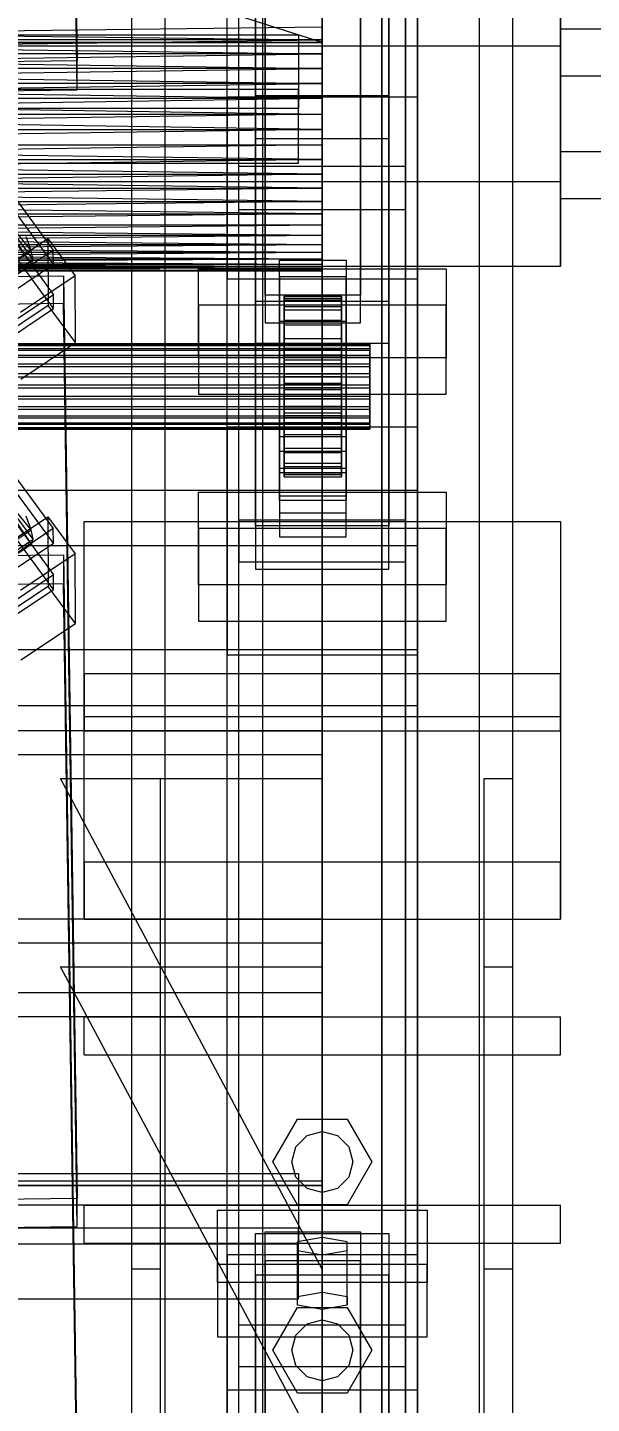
# Model space of a CAD drawing. Header units: millimetres. Extents: x -1970 to 34302, y -65268 to 6837.
# Drawn here: x 368.1 to 486.5, y -34105.8 to -33816.9 of the extents above; entities that cross this region are included whole.
import ezdxf

# ---------------------------------------------------------------- set-up
doc = ezdxf.new("R2010")
doc.units = ezdxf.units.MM
for name, color, linetype, lineweight in [('COTAS_O', 1, 'Continuous', 0), ('frontal_briquetadora', 7, 'Continuous', 0), ('frontal_C01', 7, 'Continuous', 0), ('frontal_C02', 7, 'Continuous', 0)]:
    doc.layers.add(name, color=color, linetype=linetype, lineweight=lineweight)
doc.dimstyles.new('R19_100', dxfattribs={"dimtxt": 250, "dimasz": 150, "dimexe": 150, "dimexo": 80, "dimgap": 100, "dimtad": 1, "dimtih": 1, "dimtoh": 1, "dimdsep": 46, "dimcen": 0.09, "dimadec": 0, "dimazin": 0, "dimtfac": 1, "dimtdec": 4, "dimtofl": 0, "dimtmove": 0, "dimatfit": 3, "dimfxl": 1, "dimtolj": 1, "dimtzin": 0, "dimarcsym": 0})

# ---------------------------------------------------------------- blocks, each defined once
blk = doc.blocks.new('*D35')
at = {"layer": 'COTAS_O', "color": 0, "lineweight": -2, "transparency": 16777216}
for p, q in [((-1725, -34320), (-1725, -33550)), ((1725, -34320), (1725, -33550)), ((-1575, -33700), (1575, -33700))]:
    blk.add_line(p, q, dxfattribs=at)
at = {"layer": 'COTAS_O', "color": 0, "transparency": 16777216}
for points in [[(-1575, -33675), (-1575, -33725), (-1725, -33700)], [(1575, -33675), (1575, -33725), (1725, -33700)]]:
    blk.add_solid(points, dxfattribs=at)
at = {"layer": 'Defpoints', "color": 0, "transparency": 16777216}
for p in [(1725, -33700), (-1725, -34400), (1725, -34400)]:
    blk.add_point(p, dxfattribs=at)
blk = doc.blocks.new('*D39')
at = {"layer": 'COTAS_O', "color": 0, "lineweight": -2, "transparency": 16777216}
for p, q in [((-650, -34820), (-650, -34050)), ((650, -34820), (650, -34050)), ((-500, -34200), (500, -34200))]:
    blk.add_line(p, q, dxfattribs=at)
at = {"layer": 'COTAS_O', "color": 0, "transparency": 16777216}
for points in [[(-500, -34175), (-500, -34225), (-650, -34200)], [(500, -34175), (500, -34225), (650, -34200)]]:
    blk.add_solid(points, dxfattribs=at)
at = {"layer": 'Defpoints', "color": 0, "transparency": 16777216}
for p in [(650, -34200), (-650, -34900), (650, -34900)]:
    blk.add_point(p, dxfattribs=at)

msp = doc.modelspace()

# ---------------------------------------------------------------- linework, layer by layer
at = {"layer": 'frontal_briquetadora'}
for p, q in [((430, -33820), (210, -33750)), ((430, -33820), (430, -33750)), ((430, -33750), (430, -33844.629)), ((430, -33750), (430, -33841.488)), ((430, -33750), (430, -33838.284)), ((430, -33750), (430, -33835.05)), ((430, -33750), (430, -33831.815)), ((430, -33750), (430, -33828.612)), ((430, -33750), (430, -33825.47)), ((430, -33750), (430, -33822.421)), ((430, -33750), (430, -33819.494)), ((480, -33809.778), (480, -33820.797)), ((480, -33821.536), (480, -33810.289)), ((480, -33827.53), (480, -33814.779)), ((210, -33819.494), (430, -33816.716)), ((210, -33816.716), (430, -33819.494)), ((430, -33816.716), (430, -33819.494)), ((480, -33815.42), (480, -33828.329)), ((720, -33817.251), (480, -33817.251)), ((480, -33817.251), (480, -33819.113)), ((480, -33818.915), (480, -33817.251)), ((480, -33817.748), (480, -33817.647)), ((480, -33817.647), (480, -33820.992)), ((480, -33821.276), (480, -33817.748)), ((480, -33820.797), (200, -33820.797)), ((430, -33819.494), (210, -33819.494)), ((210, -33822.421), (430, -33819.494)), ((210, -33819.494), (430, -33822.421)), ((430, -33820), (210, -33820)), ((430, -33820), (320, -33820)), ((430, -33820), (322.156, -33820)), ((430, -33820), (324.292, -33820)), ((430, -33820), (326.386, -33820)), ((430, -33820), (328.419, -33820)), ((430, -33820), (330.371, -33820)), ((430, -33820), (332.223, -33820)), ((430, -33820), (333.957, -33820)), ((430, -33820), (335.556, -33820)), ((430, -33820), (337.006, -33820)), ((430, -33820), (338.292, -33820)), ((430, -33820), (339.402, -33820)), ((430, -33820), (340.325, -33820)), ((430, -33820), (341.053, -33820)), ((341.577, -33820), (430, -33820)), ((341.894, -33820), (430, -33820)), ((342, -33820), (430, -33820)), ((430, -33819.494), (430, -33822.421)), ((430, -33820), (430, -34060)), ((430, -34260), (430, -33820)), ((430, -34680), (430, -33820)), ((430, -33820), (430, -33855.985)), ((430, -33820), (430, -33853.384)), ((430, -33820), (430, -33850.606)), ((430, -33820), (430, -33847.678)), ((430, -33844.629), (430, -33820)), ((480, -33823.774), (480, -33818.915)), ((480, -33819.113), (480, -33824.131)), ((480, -33820.797), (480, -33834.64)), ((430, -33822.421), (210, -33822.421)), ((210, -33825.47), (430, -33822.421)), ((210, -33822.421), (430, -33825.47)), ((430, -33822.421), (430, -33825.47)), ((480, -33820.992), (480, -33827.122)), ((480, -33827.533), (480, -33821.276)), ((480, -33835.46), (480, -33821.536)), ((480, -33830.867), (480, -33823.774)), ((430, -33825.47), (210, -33825.47)), ((210, -33828.612), (430, -33825.47)), ((210, -33825.47), (430, -33828.612)), ((430, -33825.47), (430, -33828.612)), ((480, -33824.131), (480, -33831.312)), ((430, -33828.612), (210, -33828.612)), ((210, -33831.815), (430, -33828.612)), ((210, -33828.612), (430, -33831.815)), ((430, -33828.612), (430, -33831.815)), ((720, -33827.122), (480, -33827.122)), ((480, -33827.122), (480, -33834.822)), ((480, -33841.77), (480, -33827.53)), ((480, -33835.278), (480, -33827.533)), ((480, -33828.329), (480, -33842.57)), ((430, -33831.815), (210, -33835.05)), ((430, -33831.815), (210, -33831.815)), ((210, -33831.815), (430, -33835.05)), ((430, -33831.815), (430, -33835.05)), ((480, -33838.788), (480, -33830.867)), ((480, -33831.312), (480, -33839.233)), ((430, -33835.05), (210, -33838.284)), ((210, -33835.05), (430, -33835.05)), ((430, -33838.284), (210, -33835.05)), ((430, -33835.05), (430, -33838.284)), ((480, -33834.64), (480, -33848.563)), ((480, -33834.822), (480, -33842.567)), ((480, -33842.978), (480, -33835.278)), ((480, -33849.302), (480, -33835.46)), ((430, -33838.284), (210, -33841.488)), ((210, -33838.284), (430, -33838.284)), ((430, -33838.284), (430, -33841.488)), ((480, -33845.969), (480, -33838.788)), ((480, -33839.233), (480, -33846.325)), ((430, -33841.488), (210, -33844.629)), ((210, -33841.488), (430, -33841.488)), ((430, -33844.629), (210, -33841.488)), ((430, -33841.488), (430, -33844.629)), ((480, -33854.679), (480, -33841.77)), ((480, -33842.567), (480, -33848.823)), ((480, -33842.57), (480, -33855.32)), ((480, -33849.107), (480, -33842.978)), ((720, -33842.978), (480, -33842.978)), ((430, -33844.629), (210, -33847.678)), ((210, -33844.629), (430, -33844.629)), ((430, -33847.678), (210, -33844.629)), ((430, -33844.629), (430, -33847.678)), ((480, -33850.987), (480, -33845.969)), ((480, -33846.325), (480, -33851.185)), ((480, -33849.302), (200, -33849.302)), ((430, -33847.678), (210, -33850.606)), ((210, -33847.678), (430, -33847.678)), ((430, -33850.606), (210, -33847.678)), ((430, -33847.678), (430, -33850.606)), ((480, -33848.563), (480, -33859.811)), ((480, -33848.823), (480, -33852.351)), ((480, -33852.453), (480, -33849.107)), ((480, -33860.322), (480, -33849.302)), ((430, -33850.606), (210, -33853.384)), ((210, -33850.606), (430, -33850.606)), ((430, -33853.384), (210, -33850.606)), ((430, -33850.606), (430, -33853.384)), ((480, -33852.848), (480, -33850.987)), ((480, -33851.185), (480, -33852.848)), ((480, -33852.351), (480, -33852.453)), ((430, -33853.384), (210, -33855.985)), ((210, -33853.384), (430, -33853.384)), ((430, -33855.985), (210, -33853.384)), ((430, -33853.384), (430, -33855.985)), ((430, -33853.384), (430, -34060)), ((720, -33852.848), (480, -33852.848)), ((480, -33863.7), (480, -33854.679)), ((480, -33855.32), (480, -33864.056)), ((430, -33855.985), (210, -33858.384)), ((210, -33855.985), (430, -33855.985)), ((430, -33858.384), (210, -33858.384)), ((430, -33858.384), (210, -33860.559)), ((430, -33860.559), (210, -33858.384)), ((430, -33855.985), (430, -33858.384)), ((430, -34060), (430, -33855.985)), ((430, -33858.384), (430, -33860.559)), ((430, -34060), (430, -33858.384)), ((430, -33860.559), (210, -33860.559)), ((430, -33860.559), (210, -33862.488)), ((430, -33862.488), (210, -33860.559)), ((430, -33860.559), (430, -33862.488)), ((430, -33860.559), (430, -34060)), ((480, -33859.811), (480, -33866.154)), ((480, -33866.336), (480, -33860.322)), ((430, -33862.488), (210, -33862.488)), ((430, -33862.488), (210, -33864.153)), ((430, -33864.153), (210, -33862.488)), ((430, -33864.153), (210, -33864.153)), ((430, -33864.153), (210, -33865.538)), ((430, -33865.538), (210, -33864.153)), ((430, -33862.488), (430, -33864.153)), ((430, -33862.488), (430, -34060)), ((430, -33864.153), (430, -33865.538)), ((430, -33864.153), (430, -34060)), ((480, -33867.047), (480, -33863.7)), ((480, -33864.056), (480, -33867.047)), ((480, -33867.047), (200, -33867.047)), ((430, -33865.538), (210, -33865.538)), ((430, -33865.538), (210, -33866.629)), ((430, -33866.629), (210, -33865.538)), ((430, -33866.629), (210, -33866.629)), ((430, -33866.629), (210, -33867.416)), ((430, -33867.416), (210, -33866.629)), ((430, -33865.538), (430, -33866.629)), ((430, -33865.538), (430, -34060)), ((430, -33866.629), (430, -33867.416)), ((430, -33866.629), (430, -34060)), ((480, -33866.154), (480, -33866.336)), ((430, -33867.416), (210, -33867.416)), ((430, -33867.416), (210, -33867.891)), ((430, -33867.891), (210, -33867.416)), ((430, -33867.891), (210, -33867.891)), ((430, -33867.891), (210, -33868.05)), ((430, -33868.05), (210, -33867.891)), ((430, -33868.05), (210, -33868.05)), ((430, -33867.416), (430, -33867.891)), ((430, -33867.416), (430, -34060)), ((430, -33867.891), (430, -33868.05)), ((430, -33867.891), (430, -34060)), ((430, -33868.05), (430, -34060)), ((430, -34060), (210, -34060)), ((430, -34060), (320, -34060)), ((322.156, -34060), (430, -34060)), ((324.292, -34060), (430, -34060)), ((326.386, -34060), (430, -34060)), ((328.419, -34060), (430, -34060)), ((330.371, -34060), (430, -34060)), ((332.223, -34060), (430, -34060)), ((333.957, -34060), (430, -34060)), ((335.556, -34060), (430, -34060)), ((337.006, -34060), (430, -34060)), ((338.292, -34060), (430, -34060)), ((430, -34060), (339.402, -34060)), ((430, -34060), (340.325, -34060)), ((430, -34060), (341.053, -34060)), ((430, -34060), (341.577, -34060)), ((430, -34060), (341.894, -34060)), ((430, -34060), (342, -34060)), ((430, -34060), (430, -34490)), ((430, -34260), (430, -34060)), ((430, -34060), (430, -34496)), ((430, -34060), (430, -34305))]:
    msp.add_line(p, q, dxfattribs=at)
at = {"layer": 'frontal_C01'}
for p, q in [((410, -33831.53), (410, -33466.278)), ((450, -33466.278), (450, -33831.53)), ((417.5, -34114.005), (417.5, -33472.513)), ((442.5, -33472.513), (442.5, -34114.005)), ((417.5, -34139.637), (417.5, -33498.145)), ((442.5, -34139.637), (442.5, -33498.145)), ((410, -33869.632), (410, -33504.38)), ((450, -33869.632), (450, -33504.38)), ((375.644, -33630.891), (378.512, -33823.891)), ((378.512, -33829.979), (375.644, -33636.979)), ((410, -34103.007), (410, -33737.755)), ((450, -33737.755), (450, -34103.007)), ((410, -34150.635), (410, -33785.383)), ((450, -34150.635), (450, -33785.383)), ((-425, -33818.444), (425, -33818.444)), ((425, -33818.444), (425, -33833.906)), ((425, -33818.444), (425, -33829.874)), ((378.512, -33823.891), (360.514, -33824.134)), ((378.512, -33829.979), (378.512, -33823.891)), ((425, -33829.874), (-425, -33829.874)), ((360.514, -33830.222), (378.512, -33829.979)), ((450, -33831.53), (410, -33831.53)), ((410, -33831.53), (410, -33869.632)), ((410, -34196.782), (410, -33831.53)), ((416, -33840.266), (416, -33831.135)), ((416, -33831.135), (444, -33831.135)), ((416, -33921.507), (416, -33831.135)), ((425, -33845.337), (425, -33829.874)), ((444, -33831.135), (444, -33840.266)), ((444, -33831.135), (444, -33921.507)), ((450, -33869.632), (450, -33831.53)), ((450, -33831.53), (450, -34196.782)), ((425, -33833.906), (-425, -33833.906)), ((425, -33845.337), (425, -33833.906)), ((444, -33840.266), (416, -33840.266)), ((416, -33840.266), (416, -33930.639)), ((444, -33930.639), (444, -33840.266)), ((-425, -33845.337), (425, -33845.337)), ((412.5, -33855.147), (412.5, -33846.015)), ((412.5, -33846.015), (447.5, -33846.015)), ((412.5, -34122.255), (412.5, -33846.015)), ((447.5, -33846.015), (447.5, -33855.147)), ((447.5, -33846.015), (447.5, -34122.255)), ((447.5, -33855.147), (412.5, -33855.147)), ((412.5, -34131.387), (412.5, -33855.147)), ((447.5, -34131.387), (447.5, -33855.147)), ((410, -33869.632), (450, -33869.632)), ((410, -34234.884), (410, -33869.632)), ((450, -34234.884), (450, -33869.632)), ((345.969, -33884.651), (373.501, -33922.094)), ((373.513, -33925.138), (345.981, -33887.694)), ((346.008, -33894.391), (373.539, -33931.834)), ((373.551, -33934.878), (346.02, -33897.434)), ((368.888, -33922.351), (363.351, -33915.603)), ((404, -33933.908), (404, -33914.428)), ((404, -33914.428), (456, -33914.428)), ((404, -33922.048), (404, -33914.428)), ((456, -33914.428), (456, -33933.908)), ((456, -33914.428), (456, -33922.048)), ((368.9, -33925.344), (363.357, -33917.021)), ((369.265, -33924.352), (363.53, -33916.552)), ((360.882, -33927.274), (372.35, -33919.621)), ((368.888, -33922.351), (367.794, -33919.475)), ((372.35, -33919.621), (372.408, -33934.231)), ((372.35, -33919.621), (378.086, -33927.422)), ((380, -33952.596), (380, -33920.642)), ((380, -33920.642), (480, -33920.642)), ((380, -33964.596), (380, -33920.642)), ((444, -33921.507), (416, -33921.507)), ((416, -33921.507), (416, -33930.639)), ((444, -33930.639), (444, -33921.507)), ((480, -33920.642), (480, -33952.596)), ((480, -33920.642), (480, -33964.596)), ((359.058, -33928.91), (368.888, -33922.351)), ((359.436, -33930.912), (369.265, -33924.352)), ((373.501, -33922.094), (362.033, -33929.747)), ((369.265, -33924.352), (368.888, -33922.351)), ((368.9, -33925.344), (369.265, -33924.352)), ((373.513, -33925.138), (373.501, -33922.094)), ((456, -33922.048), (404, -33922.048)), ((404, -33922.048), (404, -33941.528)), ((456, -33941.528), (456, -33922.048)), ((357.646, -33927.83), (375.644, -33927.587)), ((359.07, -33931.904), (368.9, -33925.344)), ((362.045, -33932.791), (373.513, -33925.138)), ((378.086, -33927.422), (366.618, -33935.075)), ((367.817, -33925.258), (368.9, -33925.344)), ((375.644, -33927.587), (375.644, -33933.675)), ((375.644, -33927.587), (378.512, -34120.587)), ((378.143, -33942.032), (378.086, -33927.422)), ((416, -33930.639), (444, -33930.639)), ((373.539, -33931.834), (362.071, -33939.488)), ((373.551, -33934.878), (373.539, -33931.834)), ((375.644, -33933.675), (357.646, -33933.918)), ((372.408, -33934.231), (360.939, -33941.884)), ((362.083, -33942.531), (373.551, -33934.878)), ((378.143, -33942.032), (372.408, -33934.231)), ((378.512, -34126.675), (375.644, -33933.675)), ((456, -33933.908), (404, -33933.908)), ((404, -33933.908), (404, -33941.528)), ((456, -33941.528), (456, -33933.908)), ((366.675, -33949.685), (378.143, -33942.032)), ((404, -33941.528), (456, -33941.528)), ((480, -33952.596), (380, -33952.596)), ((380, -33952.596), (380, -33964.596)), ((480, -33964.596), (480, -33952.596)), ((430, -33964.596), (-430, -33964.596)), ((380, -33964.596), (480, -33964.596)), ((430, -33964.596), (430, -33969.596)), ((430, -33969.596), (-430, -33969.596)), ((430, -33969.596), (430, -34019.596)), ((430, -34077.596), (375, -33974.596)), ((375, -33974.596), (430, -33974.596)), ((390, -34077.596), (390, -33974.596)), ((390, -33974.596), (396, -33974.596)), ((396, -34077.596), (396, -33974.596)), ((430, -33974.596), (430, -34077.596)), ((464, -34077.596), (464, -33974.596)), ((464, -33974.596), (470, -33974.596)), ((470, -34077.596), (470, -33974.596)), ((430, -34019.596), (-430, -34019.596)), ((430, -34019.596), (430, -34024.596)), ((430, -34024.596), (-430, -34024.596)), ((380, -34024.596), (480, -34024.596)), ((380, -34032.596), (380, -34024.596)), ((480, -34032.596), (480, -34024.596)), ((380, -34032.596), (480, -34032.596)), ((390, -34032.596), (397, -34032.596)), ((390, -35975), (390, -34032.596)), ((397, -35975), (397, -34032.596)), ((397, -34032.596), (463, -34032.596)), ((463, -34032.596), (470, -34032.596)), ((463, -35975), (463, -34032.596)), ((470, -35975), (470, -34032.596)), ((419.6, -34055.096), (424.8, -34046.089)), ((424.8, -34046.089), (435.2, -34046.089)), ((435.2, -34046.089), (440.4, -34055.096)), ((426.8, -34049.553), (430, -34048.696)), ((430, -34048.696), (433.2, -34049.553)), ((423.6, -34055.096), (424.457, -34051.896)), ((424.457, -34051.896), (426.8, -34049.553)), ((433.2, -34049.553), (435.543, -34051.896)), ((435.543, -34051.896), (436.4, -34055.096)), ((424.8, -34064.102), (419.6, -34055.096)), ((424.457, -34058.296), (423.6, -34055.096)), ((440.4, -34055.096), (435.2, -34064.102)), ((436.4, -34055.096), (435.543, -34058.296)), ((426.8, -34060.638), (424.457, -34058.296)), ((430, -34061.496), (426.8, -34060.638)), ((433.2, -34060.638), (430, -34061.496)), ((435.543, -34058.296), (433.2, -34060.638)), ((408, -34080.407), (408, -34065.189)), ((408, -34065.189), (452, -34065.189)), ((408, -34076.619), (408, -34065.189)), ((435.2, -34064.102), (424.8, -34064.102)), ((452, -34065.189), (452, -34080.407)), ((452, -34065.189), (452, -34076.619)), ((418, -34075.842), (418, -34069.754)), ((418, -34069.754), (438, -34069.754)), ((418, -34213.483), (418, -34069.754)), ((430, -34070.972), (424.804, -34071.885)), ((424.804, -34071.885), (424.804, -34073.711)), ((424.804, -34083.315), (424.804, -34071.885)), ((435.196, -34071.885), (430, -34070.972)), ((430, -34082.402), (430, -34070.972)), ((435.196, -34073.711), (435.196, -34071.885)), ((435.196, -34083.315), (435.196, -34071.885)), ((438, -34069.754), (438, -34075.842)), ((438, -34069.754), (438, -34213.483)), ((424.804, -34073.711), (430, -34074.624)), ((424.804, -34085.142), (424.804, -34073.711)), ((430, -34074.624), (435.196, -34073.711)), ((430, -34074.624), (430, -34086.055)), ((435.196, -34085.142), (435.196, -34073.711)), ((396, -34077.596), (390, -34077.596)), ((452, -34076.619), (408, -34076.619)), ((408, -34076.619), (408, -34091.838)), ((438, -34075.842), (418, -34075.842)), ((418, -34075.842), (418, -34219.571)), ((438, -34219.571), (438, -34075.842)), ((452, -34091.838), (452, -34076.619)), ((470, -34077.596), (464, -34077.596)), ((452, -34080.407), (408, -34080.407)), ((408, -34080.407), (408, -34091.838)), ((452, -34091.838), (452, -34080.407)), ((424.804, -34083.315), (430, -34082.402)), ((424.804, -34085.142), (424.804, -34083.315)), ((430, -34082.402), (435.196, -34083.315)), ((435.196, -34083.315), (435.196, -34085.142)), ((430, -34086.055), (424.804, -34085.142)), ((435.196, -34085.142), (430, -34086.055)), ((408, -34091.838), (452, -34091.838)), ((450, -34103.007), (410, -34103.007)), ((410, -34103.007), (410, -34150.635)), ((410, -34468.259), (410, -34103.007)), ((450, -34150.635), (450, -34103.007)), ((450, -34103.007), (450, -34468.259))]:
    msp.add_line(p, q, dxfattribs=at)
at = {"layer": 'frontal_C02'}
for p, q in [((410, -33900.768), (410, -33550.05)), ((450, -33550.05), (450, -33900.768)), ((390, -35975), (390, -33576.746)), ((397, -35975), (397, -33576.746)), ((463, -35975), (463, -33576.746)), ((470, -35975), (470, -33576.746)), ((410, -33948.585), (410, -33597.867)), ((450, -33948.585), (450, -33597.867)), ((410, -34074.565), (410, -33723.846)), ((450, -33723.846), (450, -34074.565)), ((417.5, -34261.912), (417.5, -33729.49)), ((442.5, -33729.49), (442.5, -34261.912)), ((418, -33873.072), (418, -33731.97)), ((438, -33731.97), (438, -33873.072)), ((412.5, -33920.293), (412.5, -33738.589)), ((418, -33737.816), (418, -33878.918)), ((438, -33878.918), (438, -33737.816)), ((447.5, -33738.589), (447.5, -33920.293)), ((412.5, -33929.061), (412.5, -33747.357)), ((447.5, -33929.061), (447.5, -33747.357)), ((417.5, -34288.878), (417.5, -33756.456)), ((442.5, -34288.878), (442.5, -33756.456)), ((410, -34112.818), (410, -33762.099)), ((450, -34112.818), (450, -33762.099)), ((416, -33874.416), (416, -33785.284)), ((444, -33785.284), (444, -33874.416)), ((416, -33794.052), (416, -33883.184)), ((444, -33883.184), (444, -33794.052)), ((345.969, -33826.041), (373.501, -33863.634)), ((373.513, -33866.556), (345.981, -33828.963)), ((346.008, -33835.393), (373.539, -33872.986)), ((373.551, -33875.909), (346.02, -33838.316)), ((368.888, -33863.677), (363.351, -33856.868)), ((368.9, -33866.551), (363.357, -33858.23)), ((369.265, -33865.621), (363.53, -33857.789)), ((360.882, -33868.874), (372.35, -33861.19)), ((368.888, -33863.677), (367.794, -33860.851)), ((372.35, -33861.19), (372.408, -33875.219)), ((372.35, -33861.19), (378.086, -33869.022)), ((359.058, -33870.262), (368.888, -33863.677)), ((373.501, -33863.634), (362.033, -33871.317)), ((369.265, -33865.621), (368.888, -33863.677)), ((373.513, -33866.556), (373.501, -33863.634)), ((359.07, -33873.137), (368.9, -33866.551)), ((359.436, -33872.207), (369.265, -33865.621)), ((362.045, -33874.24), (373.513, -33866.556)), ((367.817, -33866.404), (368.9, -33866.551)), ((368.9, -33866.551), (369.265, -33865.621)), ((421, -33869.247), (421, -33865.74)), ((421, -33865.74), (435, -33865.74)), ((421, -33905.906), (421, -33865.74)), ((435, -33865.74), (435, -33869.247)), ((435, -33865.74), (435, -33905.906)), ((357.646, -33869.245), (375.644, -33869.002)), ((378.086, -33869.022), (366.618, -33876.706)), ((375.644, -33869.002), (375.644, -33874.847)), ((375.644, -33869.002), (378.512, -34062.769)), ((378.143, -33883.051), (378.086, -33869.022)), ((404, -33886.24), (404, -33867.535)), ((404, -33867.535), (456, -33867.535)), ((404, -33875.186), (404, -33867.535)), ((435, -33869.247), (421, -33869.247)), ((421, -33869.247), (421, -33909.413)), ((435, -33909.413), (435, -33869.247)), ((456, -33867.535), (456, -33886.24)), ((456, -33867.535), (456, -33875.186)), ((375.644, -33874.847), (357.646, -33875.091)), ((372.408, -33875.219), (360.939, -33882.903)), ((373.539, -33872.986), (362.071, -33880.669)), ((378.143, -33883.051), (372.408, -33875.219)), ((373.551, -33875.909), (373.539, -33872.986)), ((378.512, -34068.615), (375.644, -33874.847)), ((456, -33875.186), (404, -33875.186)), ((404, -33875.186), (404, -33893.891)), ((444, -33874.416), (416, -33874.416)), ((416, -33874.416), (416, -33883.184)), ((438, -33873.072), (418, -33873.072)), ((418, -33873.072), (418, -33878.918)), ((421, -33878.6), (421, -33875.092)), ((421, -33875.092), (435, -33875.092)), ((421, -33915.259), (421, -33875.092)), ((422, -33883.258), (422, -33873.264)), ((422, -33873.264), (422, -33873.74)), ((422, -33873.264), (434, -33873.264)), ((422, -33874.082), (422, -33873.264)), ((422, -33883.484), (422, -33873.74)), ((422, -33873.74), (422, -33875.478)), ((422, -33873.74), (434, -33873.74)), ((422, -33883.646), (422, -33874.082)), ((422, -33874.082), (434, -33874.082)), ((422, -33876.139), (422, -33874.082)), ((422, -33884.307), (422, -33875.478)), ((422, -33875.478), (422, -33878.359)), ((422, -33875.478), (434, -33875.478)), ((434, -33873.74), (434, -33873.264)), ((434, -33873.264), (434, -33883.258)), ((434, -33873.264), (434, -33874.082)), ((434, -33875.478), (434, -33873.74)), ((434, -33873.74), (434, -33883.484)), ((434, -33874.082), (434, -33883.646)), ((434, -33874.082), (434, -33876.139)), ((434, -33878.359), (434, -33875.478)), ((434, -33875.478), (434, -33884.307)), ((435, -33875.092), (435, -33878.6)), ((435, -33875.092), (435, -33915.259)), ((438, -33878.918), (438, -33873.072)), ((444, -33883.184), (444, -33874.416)), ((456, -33893.891), (456, -33875.186)), ((362.083, -33883.592), (373.551, -33875.909)), ((435, -33878.6), (421, -33878.6)), ((421, -33878.6), (421, -33918.766)), ((422, -33884.62), (422, -33876.139)), ((422, -33876.139), (434, -33876.139)), ((422, -33879.293), (422, -33876.139)), ((422, -33885.671), (422, -33878.359)), ((422, -33878.359), (422, -33882.186)), ((422, -33878.359), (434, -33878.359)), ((434, -33876.139), (434, -33884.62)), ((434, -33876.139), (434, -33879.293)), ((434, -33882.186), (434, -33878.359)), ((434, -33878.359), (434, -33885.671)), ((435, -33918.766), (435, -33878.6)), ((418, -33878.918), (438, -33878.918)), ((422, -33886.114), (422, -33879.293)), ((422, -33879.293), (434, -33879.293)), ((422, -33883.331), (422, -33879.293)), ((434, -33879.293), (434, -33886.114)), ((434, -33879.293), (434, -33883.331)), ((-440, -33883.258), (440, -33883.258)), ((-440, -33883.484), (440, -33883.484)), ((-440, -33883.646), (440, -33883.646)), ((-440, -33884.307), (440, -33884.307)), ((366.675, -33890.734), (378.143, -33883.051)), ((416, -33883.184), (444, -33883.184)), ((422, -33887.484), (422, -33882.186)), ((422, -33882.186), (422, -33886.7)), ((422, -33882.186), (434, -33882.186)), ((422, -33883.484), (422, -33883.258)), ((434, -33883.258), (422, -33883.258)), ((422, -33883.258), (422, -33883.646)), ((422, -33888.027), (422, -33883.331)), ((422, -33883.331), (434, -33883.331)), ((422, -33887.977), (422, -33883.331)), ((422, -33884.307), (422, -33883.484)), ((434, -33883.484), (422, -33883.484)), ((434, -33883.646), (422, -33883.646)), ((422, -33883.646), (422, -33884.62)), ((422, -33885.671), (422, -33884.307)), ((434, -33884.307), (422, -33884.307)), ((434, -33886.7), (434, -33882.186)), ((434, -33882.186), (434, -33887.484)), ((434, -33883.258), (434, -33883.484)), ((434, -33883.646), (434, -33883.258)), ((434, -33883.331), (434, -33888.027)), ((434, -33883.331), (434, -33887.977)), ((434, -33883.484), (434, -33884.307)), ((434, -33884.62), (434, -33883.646)), ((434, -33884.307), (434, -33885.671)), ((440, -33883.484), (440, -33883.258)), ((440, -33883.258), (440, -33883.646)), ((440, -33884.307), (440, -33883.484)), ((440, -33883.646), (440, -33884.62)), ((440, -33885.671), (440, -33884.307)), ((-440, -33884.62), (440, -33884.62)), ((-440, -33885.671), (440, -33885.671)), ((-440, -33886.114), (440, -33886.114)), ((456, -33886.24), (404, -33886.24)), ((404, -33886.24), (404, -33893.891)), ((434, -33884.62), (422, -33884.62)), ((422, -33884.62), (422, -33886.114)), ((422, -33887.484), (422, -33885.671)), ((434, -33885.671), (422, -33885.671)), ((434, -33886.114), (422, -33886.114)), ((422, -33886.114), (422, -33888.027)), ((422, -33886.7), (422, -33889.622)), ((434, -33886.7), (422, -33886.7)), ((422, -33886.7), (422, -33891.592)), ((434, -33886.114), (434, -33884.62)), ((434, -33885.671), (434, -33887.484)), ((434, -33888.027), (434, -33886.114)), ((434, -33889.622), (434, -33886.7)), ((434, -33891.592), (434, -33886.7)), ((440, -33884.62), (440, -33886.114)), ((440, -33887.484), (440, -33885.671)), ((440, -33886.114), (440, -33888.027)), ((456, -33893.891), (456, -33886.24)), ((-440, -33887.484), (440, -33887.484)), ((-440, -33888.027), (440, -33888.027)), ((440, -33889.622), (-440, -33889.622)), ((422, -33889.622), (422, -33887.484)), ((434, -33887.484), (422, -33887.484)), ((422, -33890.227), (422, -33887.977)), ((422, -33887.977), (434, -33887.977)), ((422, -33892.914), (422, -33887.977)), ((434, -33888.027), (422, -33888.027)), ((422, -33888.027), (422, -33890.227)), ((422, -33889.622), (434, -33889.622)), ((422, -33891.94), (422, -33889.622)), ((434, -33887.484), (434, -33889.622)), ((434, -33887.977), (434, -33890.227)), ((434, -33887.977), (434, -33892.914)), ((434, -33890.227), (434, -33888.027)), ((434, -33889.622), (434, -33891.94)), ((440, -33889.622), (440, -33887.484)), ((440, -33888.027), (440, -33890.227)), ((440, -33891.94), (440, -33889.622)), ((-440, -33890.227), (440, -33890.227)), ((-440, -33891.94), (440, -33891.94)), ((-440, -33892.566), (440, -33892.566)), ((434, -33890.227), (422, -33890.227)), ((422, -33890.227), (422, -33892.566)), ((422, -33891.94), (422, -33891.592)), ((422, -33891.592), (422, -33896.529)), ((422, -33891.592), (434, -33891.592)), ((422, -33894.278), (422, -33891.94)), ((434, -33891.94), (422, -33891.94)), ((422, -33892.566), (422, -33892.914)), ((434, -33892.566), (422, -33892.566)), ((422, -33892.566), (422, -33894.883)), ((422, -33892.914), (434, -33892.914)), ((422, -33897.806), (422, -33892.914)), ((434, -33892.566), (434, -33890.227)), ((434, -33896.529), (434, -33891.592)), ((434, -33891.592), (434, -33891.94)), ((434, -33891.94), (434, -33894.278)), ((434, -33892.914), (434, -33892.566)), ((434, -33894.883), (434, -33892.566)), ((434, -33892.914), (434, -33897.806)), ((440, -33890.227), (440, -33892.566)), ((440, -33894.278), (440, -33891.94)), ((440, -33892.566), (440, -33894.883)), ((-440, -33894.278), (440, -33894.278)), ((-440, -33894.883), (440, -33894.883)), ((404, -33893.891), (456, -33893.891)), ((422, -33896.479), (422, -33894.278)), ((422, -33894.278), (422, -33896.529)), ((434, -33894.278), (422, -33894.278)), ((422, -33894.883), (422, -33897.806)), ((434, -33894.883), (422, -33894.883)), ((422, -33894.883), (422, -33897.021)), ((434, -33896.529), (434, -33894.278)), ((434, -33894.278), (434, -33896.479)), ((434, -33897.806), (434, -33894.883)), ((434, -33897.021), (434, -33894.883)), ((440, -33896.479), (440, -33894.278)), ((440, -33894.883), (440, -33897.021)), ((-440, -33896.479), (440, -33896.479)), ((-440, -33897.021), (440, -33897.021)), ((-440, -33898.392), (440, -33898.392)), ((-440, -33898.834), (440, -33898.834)), ((422, -33898.392), (422, -33896.479)), ((422, -33896.479), (422, -33901.175)), ((434, -33896.479), (422, -33896.479)), ((422, -33896.529), (422, -33901.175)), ((422, -33896.529), (434, -33896.529)), ((422, -33897.021), (422, -33902.319)), ((434, -33897.021), (422, -33897.021)), ((422, -33897.021), (422, -33898.834)), ((422, -33897.806), (434, -33897.806)), ((422, -33902.319), (422, -33897.806)), ((422, -33899.886), (422, -33898.392)), ((422, -33898.392), (422, -33905.212)), ((434, -33898.392), (422, -33898.392)), ((422, -33898.834), (422, -33906.147)), ((434, -33898.834), (422, -33898.834)), ((422, -33898.834), (422, -33900.199)), ((434, -33901.175), (434, -33896.479)), ((434, -33896.479), (434, -33898.392)), ((434, -33901.175), (434, -33896.529)), ((434, -33902.319), (434, -33897.021)), ((434, -33898.834), (434, -33897.021)), ((434, -33897.806), (434, -33902.319)), ((434, -33905.212), (434, -33898.392)), ((434, -33898.392), (434, -33899.886)), ((434, -33906.147), (434, -33898.834)), ((434, -33900.199), (434, -33898.834)), ((440, -33898.392), (440, -33896.479)), ((440, -33897.021), (440, -33898.834)), ((440, -33899.886), (440, -33898.392)), ((440, -33898.834), (440, -33900.199)), ((-440, -33899.886), (440, -33899.886)), ((-440, -33900.199), (440, -33900.199)), ((-440, -33900.86), (440, -33900.86)), ((-440, -33901.022), (440, -33901.022)), ((-440, -33901.247), (440, -33901.247)), ((450, -33900.768), (410, -33900.768)), ((410, -33900.768), (410, -33948.585)), ((410, -34251.487), (410, -33900.768)), ((422, -33900.86), (422, -33899.886)), ((422, -33899.886), (422, -33908.367)), ((434, -33899.886), (422, -33899.886)), ((422, -33900.199), (422, -33909.028)), ((434, -33900.199), (422, -33900.199)), ((422, -33900.199), (422, -33901.022)), ((422, -33901.247), (422, -33900.86)), ((422, -33900.86), (422, -33910.423)), ((434, -33900.86), (422, -33900.86)), ((422, -33901.022), (422, -33910.765)), ((434, -33901.022), (422, -33901.022)), ((422, -33901.022), (422, -33901.247)), ((422, -33901.175), (422, -33905.212)), ((422, -33901.175), (434, -33901.175)), ((422, -33901.247), (422, -33911.241)), ((434, -33901.247), (422, -33901.247)), ((434, -33908.367), (434, -33899.886)), ((434, -33899.886), (434, -33900.86)), ((434, -33909.028), (434, -33900.199)), ((434, -33901.022), (434, -33900.199)), ((434, -33910.423), (434, -33900.86)), ((434, -33900.86), (434, -33901.247)), ((434, -33910.765), (434, -33901.022)), ((434, -33901.247), (434, -33901.022)), ((434, -33905.212), (434, -33901.175)), ((434, -33911.241), (434, -33901.247)), ((440, -33900.86), (440, -33899.886)), ((440, -33900.199), (440, -33901.022)), ((440, -33901.247), (440, -33900.86)), ((440, -33901.022), (440, -33901.247)), ((450, -33948.585), (450, -33900.768)), ((450, -33900.768), (450, -34251.487)), ((421, -33916.189), (421, -33902.745)), ((421, -33902.745), (435, -33902.745)), ((421, -33910.395), (421, -33902.745)), ((422, -33902.319), (434, -33902.319)), ((422, -33906.147), (422, -33902.319)), ((434, -33902.319), (434, -33906.147)), ((435, -33902.745), (435, -33916.189)), ((435, -33902.745), (435, -33910.395)), ((435, -33905.906), (421, -33905.906)), ((421, -33905.906), (421, -33909.413)), ((422, -33905.212), (422, -33908.367)), ((422, -33905.212), (434, -33905.212)), ((422, -33906.147), (434, -33906.147)), ((422, -33909.028), (422, -33906.147)), ((434, -33908.367), (434, -33905.212)), ((434, -33906.147), (434, -33909.028)), ((435, -33909.413), (435, -33905.906)), ((421, -33909.413), (435, -33909.413)), ((435, -33910.395), (421, -33910.395)), ((421, -33910.395), (421, -33923.84)), ((422, -33908.367), (422, -33910.423)), ((422, -33908.367), (434, -33908.367)), ((422, -33909.028), (434, -33909.028)), ((422, -33910.765), (422, -33909.028)), ((422, -33910.423), (422, -33911.241)), ((422, -33910.423), (434, -33910.423)), ((434, -33910.423), (434, -33908.367)), ((434, -33909.028), (434, -33910.765)), ((434, -33911.241), (434, -33910.423)), ((435, -33923.84), (435, -33910.395)), ((422, -33910.765), (434, -33910.765)), ((422, -33911.241), (422, -33910.765)), ((422, -33911.241), (434, -33911.241)), ((434, -33910.765), (434, -33911.241)), ((-450, -33914.05), (450, -33914.05)), ((435, -33915.259), (421, -33915.259)), ((421, -33915.259), (421, -33918.766)), ((435, -33916.189), (421, -33916.189)), ((421, -33916.189), (421, -33923.84)), ((435, -33918.766), (435, -33915.259)), ((435, -33923.84), (435, -33916.189)), ((450, -33914.05), (450, -33925.74)), ((450, -33914.05), (450, -33947.522)), ((421, -33918.766), (435, -33918.766)), ((447.5, -33920.293), (412.5, -33920.293)), ((412.5, -33920.293), (412.5, -33929.061)), ((447.5, -33929.061), (447.5, -33920.293)), ((421, -33923.84), (435, -33923.84)), ((450, -33925.74), (-450, -33925.74)), ((450, -33959.212), (450, -33925.74)), ((412.5, -33929.061), (447.5, -33929.061)), ((450, -33947.522), (-450, -33947.522)), ((450, -33959.212), (450, -33947.522)), ((410, -33948.585), (450, -33948.585)), ((410, -34299.304), (410, -33948.585)), ((450, -34299.304), (450, -33948.585)), ((-450, -33959.212), (450, -33959.212)), ((380, -33992.136), (380, -33961.575)), ((380, -33961.575), (480, -33961.575)), ((380, -34004.136), (380, -33961.575)), ((480, -33961.575), (480, -33992.136)), ((480, -33961.575), (480, -34004.136)), ((480, -33992.136), (380, -33992.136)), ((380, -33992.136), (380, -34004.136)), ((480, -34004.136), (480, -33992.136)), ((430, -34004.136), (-430, -34004.136)), ((380, -34004.136), (480, -34004.136)), ((430, -34004.136), (430, -34009.136)), ((430, -34009.136), (-430, -34009.136)), ((430, -34009.136), (430, -34059.136)), ((430, -34117.136), (375, -34014.136)), ((375, -34014.136), (430, -34014.136)), ((390, -34117.136), (390, -34014.136)), ((390, -34014.136), (396, -34014.136)), ((396, -34117.136), (396, -34014.136)), ((430, -34014.136), (430, -34117.136)), ((464, -34117.136), (464, -34014.136)), ((464, -34014.136), (470, -34014.136)), ((470, -34117.136), (470, -34014.136)), ((-425, -34057.502), (425, -34057.502)), ((425, -34057.502), (425, -34072.349)), ((425, -34057.502), (425, -34068.978)), ((430, -34059.136), (-430, -34059.136)), ((430, -34059.136), (430, -34064.136)), ((378.512, -34062.769), (360.514, -34063.013)), ((378.512, -34068.615), (378.512, -34062.769)), ((430, -34064.136), (-430, -34064.136)), ((380, -34064.136), (480, -34064.136)), ((380, -34072.136), (380, -34064.136)), ((480, -34072.136), (480, -34064.136)), ((425, -34068.978), (-425, -34068.978)), ((360.514, -34068.858), (378.512, -34068.615)), ((425, -34083.825), (425, -34068.978)), ((380, -34072.136), (480, -34072.136)), ((390, -34072.136), (397, -34072.136)), ((390, -35975), (390, -34072.136)), ((397, -35975), (397, -34072.136)), ((397, -34072.136), (463, -34072.136)), ((416, -34078.873), (416, -34070.105)), ((416, -34070.105), (444, -34070.105)), ((416, -34160.837), (416, -34070.105)), ((444, -34070.105), (444, -34078.873)), ((444, -34070.105), (444, -34160.837)), ((463, -34072.136), (470, -34072.136)), ((463, -35975), (463, -34072.136)), ((470, -35975), (470, -34072.136)), ((425, -34072.349), (-425, -34072.349)), ((450, -34074.565), (410, -34074.565)), ((410, -34074.565), (410, -34112.818)), ((410, -34425.283), (410, -34074.565)), ((425, -34083.825), (425, -34072.349)), ((450, -34112.818), (450, -34074.565)), ((450, -34074.565), (450, -34425.283)), ((444, -34078.873), (416, -34078.873)), ((416, -34078.873), (416, -34169.604)), ((444, -34169.604), (444, -34078.873)), ((-425, -34083.825), (425, -34083.825)), ((419.6, -34094.636), (424.8, -34085.629)), ((424.8, -34085.629), (435.2, -34085.629)), ((435.2, -34085.629), (440.4, -34094.636)), ((412.5, -34098.075), (412.5, -34089.307)), ((412.5, -34089.307), (447.5, -34089.307)), ((412.5, -34271.011), (412.5, -34089.307)), ((424.457, -34091.436), (426.8, -34089.093)), ((426.8, -34089.093), (430, -34088.236)), ((430, -34088.236), (433.2, -34089.093)), ((433.2, -34089.093), (435.543, -34091.436)), ((447.5, -34089.307), (447.5, -34098.075)), ((447.5, -34089.307), (447.5, -34271.011)), ((423.6, -34094.636), (424.457, -34091.436)), ((435.543, -34091.436), (436.4, -34094.636)), ((424.8, -34103.643), (419.6, -34094.636)), ((424.457, -34097.836), (423.6, -34094.636)), ((440.4, -34094.636), (435.2, -34103.643)), ((436.4, -34094.636), (435.543, -34097.836)), ((447.5, -34098.075), (412.5, -34098.075)), ((412.5, -34279.779), (412.5, -34098.075)), ((426.8, -34100.178), (424.457, -34097.836)), ((435.543, -34097.836), (433.2, -34100.178)), ((447.5, -34279.779), (447.5, -34098.075)), ((430, -34101.036), (426.8, -34100.178)), ((433.2, -34100.178), (430, -34101.036)), ((435.2, -34103.643), (424.8, -34103.643))]:
    msp.add_line(p, q, dxfattribs=at)

# ---------------------------------------------------------------- dimensions: what is measured, and where the dimension line sits
at = {"layer": 'COTAS_O'}
for p1, p2, picture, middle in [((-1725, -34400), (1725, -34400), '*D35', (0, -33700)), ((-650, -34900), (650, -34900), '*D39', (0, -34200))]:
    dim = msp.add_aligned_dim(p1=p1, p2=p2, distance=700, text='<> O', dimstyle='R19_100', dxfattribs=at)
    dim.commit()
    dim.dimension.update_dxf_attribs({"geometry": picture, "text_midpoint": middle})

doc.saveas('drawing.dxf')
